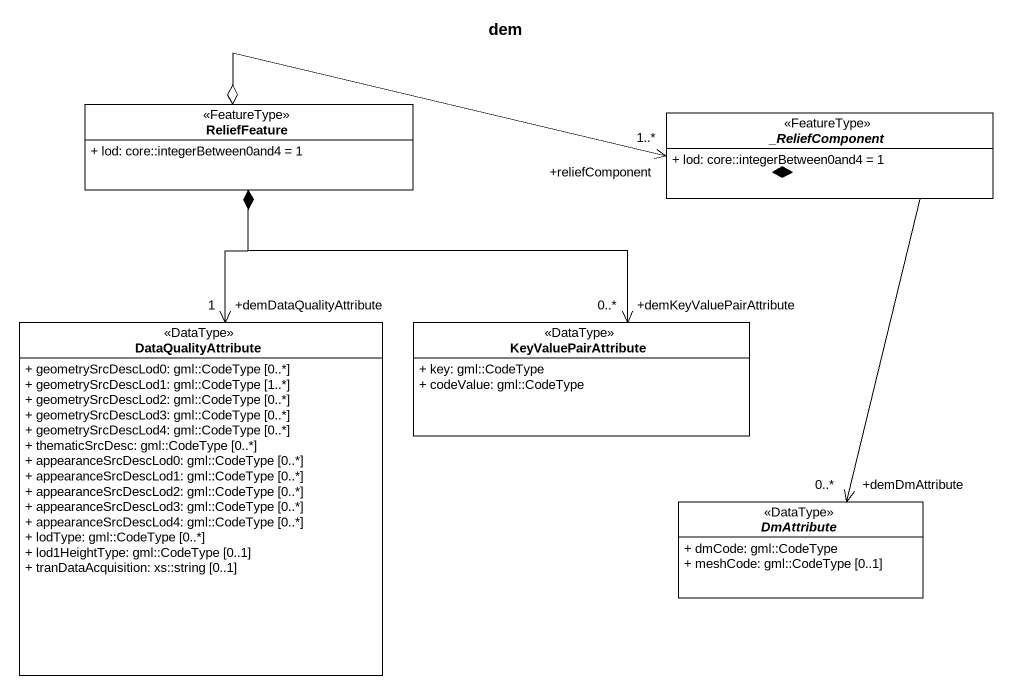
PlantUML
@startuml
title dem
hide circle
hide empty members
skinparam classAttributeIconSize 0
class ReliefFeature <<FeatureType>> #FFFFFF {
  + lod: core::integerBetween0and4 = 1
}
abstract class "_ReliefComponent" as ReliefComponent <<FeatureType>> #FFFFFF {
  + lod: core::integerBetween0and4 = 1
}
class DataQualityAttribute <<DataType>> #FFFFFF {
  + geometrySrcDescLod0: gml::CodeType [0..*]
  + geometrySrcDescLod1: gml::CodeType [1..*]
  + geometrySrcDescLod2: gml::CodeType [0..*]
  + geometrySrcDescLod3: gml::CodeType [0..*]
  + geometrySrcDescLod4: gml::CodeType [0..*]
  + thematicSrcDesc: gml::CodeType [0..*]
  + appearanceSrcDescLod0: gml::CodeType [0..*]
  + appearanceSrcDescLod1: gml::CodeType [0..*]
  + appearanceSrcDescLod2: gml::CodeType [0..*]
  + appearanceSrcDescLod3: gml::CodeType [0..*]
  + appearanceSrcDescLod4: gml::CodeType [0..*]
  + lodType: gml::CodeType [0..*]
  + lod1HeightType: gml::CodeType [0..1]
  + tranDataAcquisition: xs::string [0..1]
}
class KeyValuePairAttribute <<DataType>> #FFFFFF {
  + key: gml::CodeType
  + codeValue: gml::CodeType
}
abstract class DmAttribute <<DataType>> #FFFFFF {
  + dmCode: gml::CodeType
  + meshCode: gml::CodeType [0..1]
}
ReliefComponent "+reliefComponent\n1..*" <-left-o ReliefFeature
DataQualityAttribute "+demDataQualityAttribute\n1" <-up-* ReliefFeature
KeyValuePairAttribute "+demKeyValuePairAttribute\n0..*" <-up-* ReliefFeature
DmAttribute "+demDmAttribute\n0..*" <-up-* ReliefComponent
@enduml
